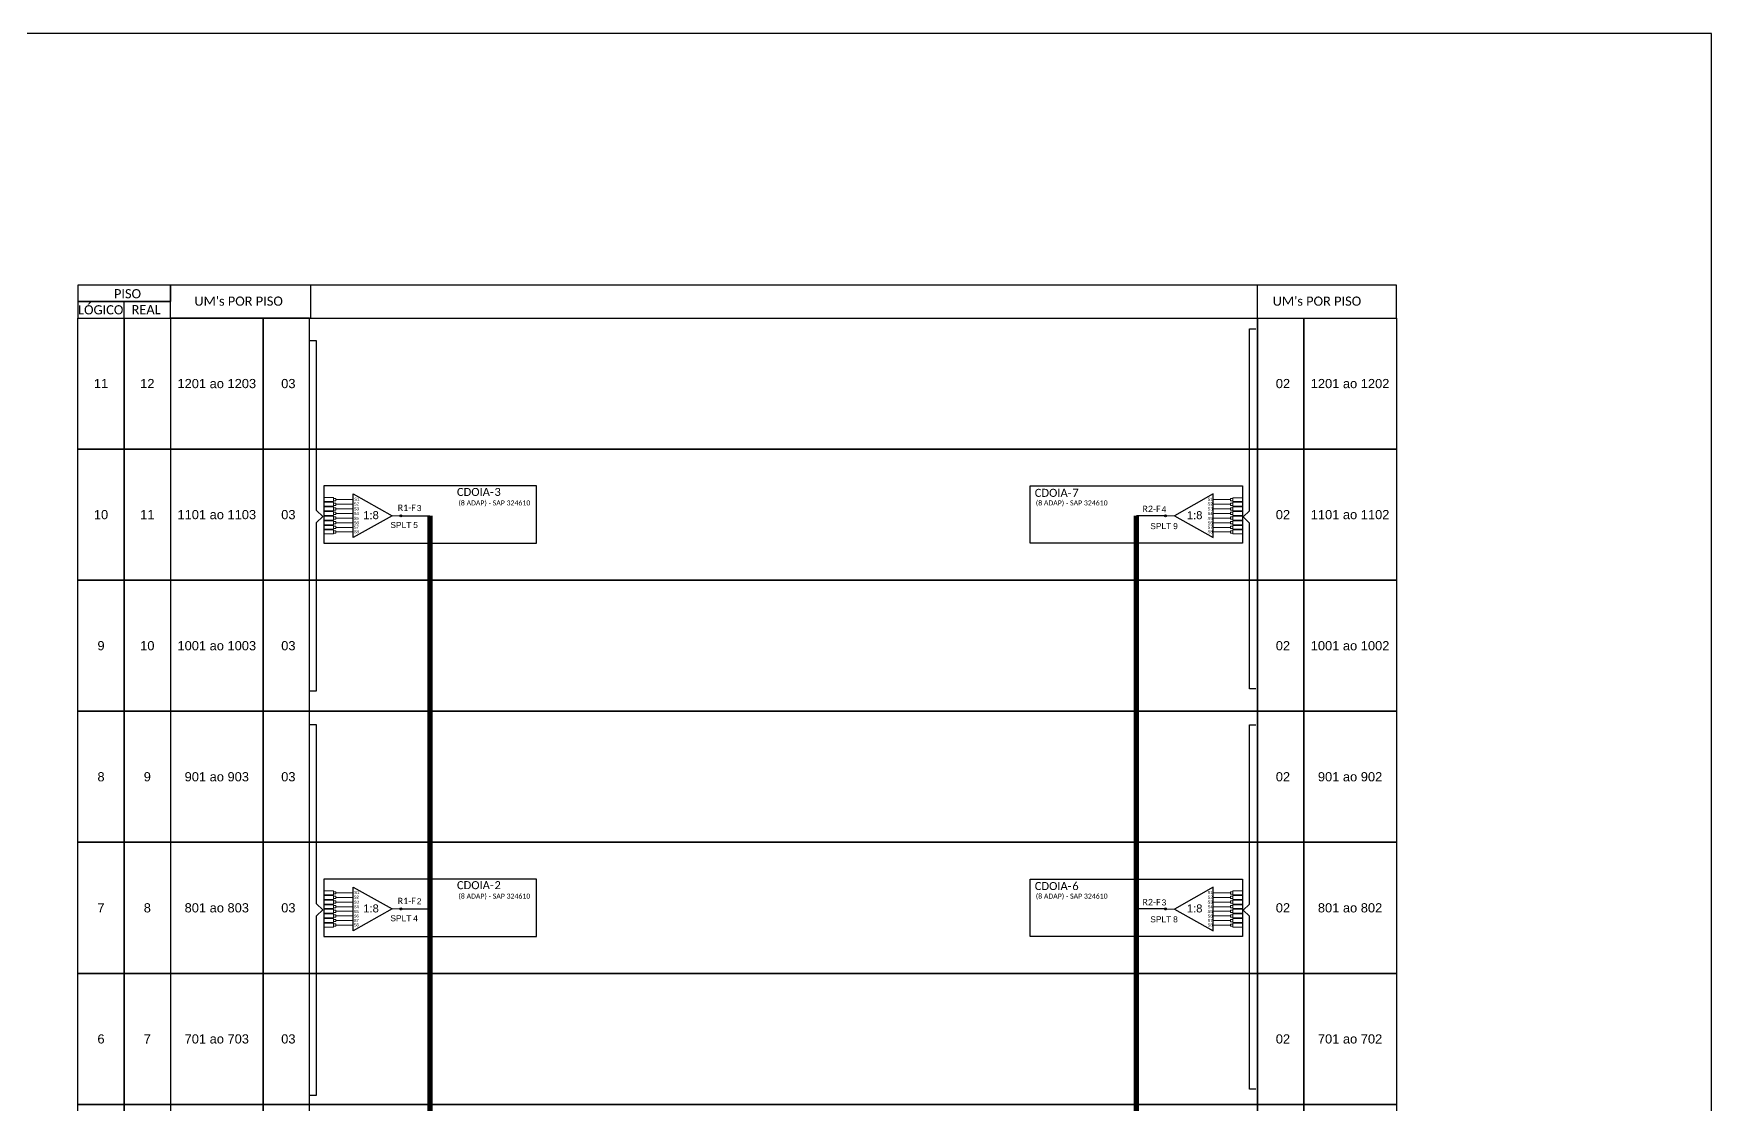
# Model space of a CAD drawing. Extents: x -89 to 2622484776, y -1852823961 to 1299.
# Drawn here: x 1253.8 to 1673.1, y 1031.5 to 1299 of the extents above; entities that cross this region are included whole.
import ezdxf
from ezdxf.enums import TextEntityAlignment as Align

# ---------------------------------------------------------------- set-up
doc = ezdxf.new("R2010")
doc.units = 0
doc.styles.add('ARIAL', font='arial.ttf')
doc.styles.add('WMF-Calibri0', font='calibri.ttf')

# ---------------------------------------------------------------- blocks, each defined once
blk = doc.blocks.new('SPLT_1-8_SC-APC')
at = {"color": 1}
blk.add_lwpolyline([(-7.37, -2.1), (-17.04, -7.55), (-7.37, -13), (-7.37, -2.1)], dxfattribs=at)
at = {"color": 3, "lineweight": 0}
for points in [[(-2.99, -3.51), (-7.37, -3.51)], [(-2.41, -3.02), (-2.41, -4)], [(-2.41, -3.02), (0, -3.02)], [(-2.41, -4), (0, -4)], [(-2.41, -4.17), (-2.41, -5.16)], [(-2.41, -4.17), (0, -4.17)], [(-7.37, -4.66), (-2.99, -4.66)], [(-7.37, -5.82), (-2.99, -5.82)], [(-7.37, -6.97), (-2.99, -6.97)], [(-7.37, -8.12), (-2.99, -8.12)], [(-2.41, -5.16), (0, -5.16)], [(-2.41, -5.32), (-2.41, -6.31)], [(-2.41, -5.32), (0, -5.32)], [(-2.41, -6.31), (0, -6.31)], [(-2.41, -6.48), (-2.41, -7.46)], [(-2.41, -6.48), (0, -6.48)], [(-2.41, -7.46), (0, -7.46)], [(-2.41, -7.63), (-2.41, -8.62)], [(-2.41, -7.63), (0, -7.63)], [(-7.37, -9.28), (-2.99, -9.28)], [(-7.37, -10.43), (-2.99, -10.43)], [(-7.37, -11.58), (-2.99, -11.58)], [(-2.41, -8.62), (0, -8.62)], [(-2.41, -8.78), (-2.41, -9.77)], [(-2.41, -8.78), (0, -8.78)], [(-2.41, -9.77), (0, -9.77)], [(-2.41, -9.94), (-2.41, -10.92)], [(-2.41, -9.94), (0, -9.94)], [(-2.41, -10.92), (0, -10.92)], [(-2.41, -11.09), (-2.41, -12.08)], [(-2.41, -11.09), (0, -11.09)], [(-2.41, -12.08), (0, -12.08)]]:
    blk.add_lwpolyline(points, dxfattribs=at)
for points in [[(-2.99, -3.22), (-2.41, -3.22), (-2.41, -3.8), (-2.99, -3.8)], [(-2.99, -4.38), (-2.41, -4.38), (-2.41, -4.95), (-2.99, -4.95)], [(-2.99, -5.53), (-2.41, -5.53), (-2.41, -6.1), (-2.99, -6.1)], [(-2.99, -6.68), (-2.41, -6.68), (-2.41, -7.26), (-2.99, -7.26)], [(-2.99, -7.84), (-2.41, -7.84), (-2.41, -8.41), (-2.99, -8.41)], [(-2.99, -8.99), (-2.41, -8.99), (-2.41, -9.56), (-2.99, -9.56)], [(-2.99, -10.14), (-2.41, -10.14), (-2.41, -10.72), (-2.99, -10.72)], [(-2.99, -11.3), (-2.41, -11.3), (-2.41, -11.87), (-2.99, -11.87)]]:
    blk.add_lwpolyline(points, close=True, dxfattribs=at)
at = {"color": 1, "lineweight": 0}
blk.add_lwpolyline([(-17.04, -7.55), (-19.26, -7.55)], dxfattribs=at)
at = {"color": 1, "style": 'ARIAL'}
for s, height, p in [('S1', 0.75, (-8.74, -3.78)), ('1:8', 2, (-13.91, -8.4)), ('S2', 0.75, (-8.74, -4.97)), ('S3', 0.75, (-8.74, -6.18)), ('S4', 0.75, (-8.74, -7.36)), ('S5', 0.75, (-8.74, -8.57)), ('S6', 0.75, (-8.74, -9.69)), ('S7', 0.75, (-8.74, -10.78)), ('S8', 0.75, (-8.74, -11.9))]:
    blk.add_text(s, height=height, dxfattribs=at).set_placement(p)

msp = doc.modelspace()

# ---------------------------------------------------------------- hatches: boundary and pattern name
h = msp.add_hatch(color=3)
h.dxf.hatch_style = 1
edge = h.paths.add_edge_path()
edge.add_arc((1345.58, 1178.56), 0.256, 0, 360)
h = msp.add_hatch(color=3)
h.dxf.hatch_style = 1
edge = h.paths.add_edge_path()
edge.add_arc((1536.63, 1178.56), 0.256, 0, 360)
h = msp.add_hatch(color=3)
h.dxf.hatch_style = 1
edge = h.paths.add_edge_path()
edge.add_arc((1345.58, 1080.33), 0.256, 0, 360)
h = msp.add_hatch(color=3)
h.dxf.hatch_style = 1
edge = h.paths.add_edge_path()
edge.add_arc((1536.63, 1080.33), 0.256, 0, 360)

# ---------------------------------------------------------------- linework, layer by layer
for points in [[(834.5, 705.02), (1673.06, 705.02), (1673.06, 1299.02), (834.5, 1299.02), (834.5, 705.02)], [(1288, 1227.96), (1594.33, 1227.96), (1594.33, 1236.19), (1288, 1236.19), (1288, 1236.19), (1288, 1232.07)], [(1323.06, 1227.96), (1323.06, 1236.19)], [(1559.59, 1227.96), (1559.59, 1236.19)], [(1276.43, 1227.96), (1276.43, 1232.07)]]:
    msp.add_lwpolyline(points)
for points in [[(1264.85, 1232.07), (1288, 1232.07), (1288, 1236.19), (1264.85, 1236.19)], [(1264.85, 1227.96), (1288, 1227.96), (1288, 1232.07), (1264.85, 1232.07)], [(1264.85, 1227.96), (1276.43, 1227.96), (1276.43, 1195.22), (1264.85, 1195.22)], [(1276.43, 1227.96), (1288, 1227.96), (1288, 1195.22), (1276.43, 1195.22)], [(1311.15, 1227.96), (1288, 1227.96), (1288, 1195.22), (1311.15, 1195.22)], [(1322.72, 1227.96), (1311.15, 1227.96), (1311.15, 1195.22), (1322.72, 1195.22)], [(1322.72, 1227.96), (1559.61, 1227.96), (1559.61, 1195.22), (1322.72, 1195.22)], [(1559.61, 1227.96), (1571.18, 1227.96), (1571.18, 1195.22), (1559.61, 1195.22)], [(1571.18, 1227.96), (1594.33, 1227.96), (1594.33, 1195.22), (1571.18, 1195.22)], [(1264.85, 1195.22), (1276.43, 1195.22), (1276.43, 1162.47), (1264.85, 1162.47)], [(1276.43, 1195.22), (1288, 1195.22), (1288, 1162.47), (1276.43, 1162.47)], [(1276.43, 1195.22), (1288, 1195.22), (1288, 1162.47), (1276.43, 1162.47)], [(1311.15, 1195.22), (1288, 1195.22), (1288, 1162.47), (1311.15, 1162.47)], [(1322.72, 1195.22), (1311.15, 1195.22), (1311.15, 1162.47), (1322.72, 1162.47)], [(1322.72, 1195.22), (1559.61, 1195.22), (1559.61, 1162.47), (1322.72, 1162.47)], [(1559.61, 1195.22), (1571.18, 1195.22), (1571.18, 1162.47), (1559.61, 1162.47)], [(1571.18, 1195.22), (1594.33, 1195.22), (1594.33, 1162.47), (1571.18, 1162.47)], [(1264.85, 1162.47), (1276.43, 1162.47), (1276.43, 1129.73), (1264.85, 1129.73)], [(1276.43, 1162.47), (1288, 1162.47), (1288, 1129.73), (1276.43, 1129.73)], [(1276.43, 1162.47), (1288, 1162.47), (1288, 1129.73), (1276.43, 1129.73)], [(1311.15, 1162.47), (1288, 1162.47), (1288, 1129.73), (1311.15, 1129.73)], [(1322.72, 1162.47), (1311.15, 1162.47), (1311.15, 1129.73), (1322.72, 1129.73)], [(1322.72, 1162.47), (1559.61, 1162.47), (1559.61, 1129.73), (1322.72, 1129.73)], [(1559.61, 1162.47), (1571.18, 1162.47), (1571.18, 1129.73), (1559.61, 1129.73)], [(1571.18, 1162.47), (1594.33, 1162.47), (1594.33, 1129.73), (1571.18, 1129.73)], [(1264.85, 1129.73), (1276.43, 1129.73), (1276.43, 1096.99), (1264.85, 1096.99)], [(1276.43, 1129.73), (1288, 1129.73), (1288, 1096.99), (1276.43, 1096.99)], [(1276.43, 1129.73), (1288, 1129.73), (1288, 1096.99), (1276.43, 1096.99)], [(1311.15, 1129.73), (1288, 1129.73), (1288, 1096.99), (1311.15, 1096.99)], [(1322.72, 1129.73), (1311.15, 1129.73), (1311.15, 1096.99), (1322.72, 1096.99)], [(1322.72, 1129.73), (1559.61, 1129.73), (1559.61, 1096.99), (1322.72, 1096.99)], [(1559.61, 1129.73), (1571.18, 1129.73), (1571.18, 1096.99), (1559.61, 1096.99)], [(1571.18, 1129.73), (1594.33, 1129.73), (1594.33, 1096.99), (1571.18, 1096.99)], [(1264.85, 1096.99), (1276.43, 1096.99), (1276.43, 1064.24), (1264.85, 1064.24)], [(1276.43, 1096.99), (1288, 1096.99), (1288, 1064.24), (1276.43, 1064.24)], [(1276.43, 1096.99), (1288, 1096.99), (1288, 1064.24), (1276.43, 1064.24)], [(1311.15, 1096.99), (1288, 1096.99), (1288, 1064.24), (1311.15, 1064.24)], [(1322.72, 1096.99), (1311.15, 1096.99), (1311.15, 1064.24), (1322.72, 1064.24)], [(1322.72, 1096.99), (1559.61, 1096.99), (1559.61, 1064.24), (1322.72, 1064.24)], [(1559.61, 1096.99), (1571.18, 1096.99), (1571.18, 1064.24), (1559.61, 1064.24)], [(1571.18, 1096.99), (1594.33, 1096.99), (1594.33, 1064.24), (1571.18, 1064.24)], [(1264.85, 1064.24), (1276.43, 1064.24), (1276.43, 1031.5), (1264.85, 1031.5)], [(1276.43, 1064.24), (1288, 1064.24), (1288, 1031.5), (1276.43, 1031.5)], [(1276.43, 1064.24), (1288, 1064.24), (1288, 1031.5), (1276.43, 1031.5)], [(1311.15, 1064.24), (1288, 1064.24), (1288, 1031.5), (1311.15, 1031.5)], [(1322.72, 1064.24), (1311.15, 1064.24), (1311.15, 1031.5), (1322.72, 1031.5)], [(1322.72, 1064.24), (1559.61, 1064.24), (1559.61, 1031.5), (1322.72, 1031.5)], [(1559.61, 1064.24), (1571.18, 1064.24), (1571.18, 1031.5), (1559.61, 1031.5)], [(1571.18, 1064.24), (1594.33, 1064.24), (1594.33, 1031.5), (1571.18, 1031.5)], [(1264.85, 1031.5), (1276.43, 1031.5), (1276.43, 998.76), (1264.85, 998.76)], [(1276.43, 1031.5), (1288, 1031.5), (1288, 998.76), (1276.43, 998.76)], [(1311.15, 1031.5), (1288, 1031.5), (1288, 998.76), (1311.15, 998.76)], [(1322.72, 1031.5), (1311.15, 1031.5), (1311.15, 998.76), (1322.72, 998.76)], [(1322.72, 1031.5), (1559.61, 1031.5), (1559.61, 998.76), (1322.72, 998.76)], [(1559.61, 1031.5), (1571.18, 1031.5), (1571.18, 998.76), (1559.61, 998.76)], [(1571.18, 1031.5), (1594.33, 1031.5), (1594.33, 998.76), (1571.18, 998.76)]]:
    msp.add_lwpolyline(points, close=True)
at = {"color": 3}
for points in [[(1559.25, 1135.29), (1557.6, 1135.29), (1557.6, 1176.75), (1556.03, 1178.26), (1557.6, 1179.76), (1557.6, 1225.29), (1559.25, 1225.29)], [(1322.84, 1134.79), (1324.49, 1134.79), (1324.49, 1176.84), (1326.06, 1178.35), (1324.49, 1179.86), (1324.49, 1222.29), (1322.84, 1222.29)], [(1322.84, 1033.79), (1324.49, 1033.79), (1324.49, 1078.61), (1326.06, 1080.12), (1324.49, 1081.63), (1324.49, 1126.29), (1322.84, 1126.29)], [(1559.25, 1035.29), (1557.6, 1035.29), (1557.6, 1078.52), (1556.03, 1080.02), (1557.6, 1081.53), (1557.6, 1126.29), (1559.25, 1126.29)]]:
    msp.add_lwpolyline(points, dxfattribs=at)
at = {"color": 1}
for points in [[(1379.42, 1186.01), (1326.29, 1186.01), (1326.29, 1171.69), (1379.42, 1171.69)], [(1502.79, 1186.01), (1555.92, 1186.01), (1555.92, 1171.69), (1502.79, 1171.69)], [(1379.42, 1087.77), (1326.29, 1087.77), (1326.29, 1073.46), (1379.42, 1073.46)], [(1502.79, 1087.77), (1555.92, 1087.77), (1555.92, 1073.46), (1502.79, 1073.46)]]:
    msp.add_lwpolyline(points, close=True, dxfattribs=at)
at = {"color": 3, "lineweight": 0}
for points in [[(1328.73, 1183.09), (1326.32, 1183.09)], [(1328.73, 1183.09), (1328.73, 1182.1)], [(1329.31, 1182.59), (1333.69, 1182.59)], [(1328.73, 1182.1), (1326.32, 1182.1)], [(1328.73, 1181.93), (1326.32, 1181.93)], [(1328.73, 1180.95), (1326.32, 1180.95)], [(1328.73, 1180.78), (1326.32, 1180.78)], [(1328.73, 1179.79), (1326.32, 1179.79)], [(1328.73, 1179.63), (1326.32, 1179.63)], [(1328.73, 1178.64), (1326.32, 1178.64)], [(1328.73, 1178.47), (1326.32, 1178.47)], [(1328.73, 1181.93), (1328.73, 1180.95)], [(1328.73, 1180.78), (1328.73, 1179.79)], [(1328.73, 1179.63), (1328.73, 1178.64)], [(1328.73, 1178.47), (1328.73, 1177.49)], [(1333.69, 1181.44), (1329.31, 1181.44)], [(1333.69, 1180.29), (1329.31, 1180.29)], [(1333.69, 1179.13), (1329.31, 1179.13)], [(1328.73, 1177.49), (1326.32, 1177.49)], [(1328.73, 1177.32), (1326.32, 1177.32)], [(1328.73, 1176.33), (1326.32, 1176.33)], [(1328.73, 1176.17), (1326.32, 1176.17)], [(1328.73, 1175.18), (1326.32, 1175.18)], [(1328.73, 1175.02), (1326.32, 1175.02)], [(1328.73, 1174.03), (1326.32, 1174.03)], [(1328.73, 1177.32), (1328.73, 1176.33)], [(1328.73, 1176.17), (1328.73, 1175.18)], [(1328.73, 1175.02), (1328.73, 1174.03)], [(1333.69, 1177.98), (1329.31, 1177.98)], [(1333.69, 1176.83), (1329.31, 1176.83)], [(1333.69, 1175.67), (1329.31, 1175.67)], [(1333.69, 1174.52), (1329.31, 1174.52)], [(1328.73, 1084.85), (1326.32, 1084.85)], [(1328.73, 1083.87), (1326.32, 1083.87)], [(1328.73, 1083.7), (1326.32, 1083.7)], [(1328.73, 1082.72), (1326.32, 1082.72)], [(1328.73, 1082.55), (1326.32, 1082.55)], [(1328.73, 1084.85), (1328.73, 1083.87)], [(1328.73, 1083.7), (1328.73, 1082.72)], [(1328.73, 1082.55), (1328.73, 1081.56)], [(1329.31, 1084.36), (1333.69, 1084.36)], [(1333.69, 1083.21), (1329.31, 1083.21)], [(1333.69, 1082.06), (1329.31, 1082.06)], [(1328.73, 1081.56), (1326.32, 1081.56)], [(1328.73, 1081.4), (1326.32, 1081.4)], [(1328.73, 1080.41), (1326.32, 1080.41)], [(1328.73, 1080.24), (1326.32, 1080.24)], [(1328.73, 1079.26), (1326.32, 1079.26)], [(1328.73, 1079.09), (1326.32, 1079.09)], [(1328.73, 1078.1), (1326.32, 1078.1)], [(1328.73, 1077.94), (1326.32, 1077.94)], [(1328.73, 1081.4), (1328.73, 1080.41)], [(1328.73, 1080.24), (1328.73, 1079.26)], [(1328.73, 1079.09), (1328.73, 1078.1)], [(1328.73, 1077.94), (1328.73, 1076.95)], [(1333.69, 1080.9), (1329.31, 1080.9)], [(1333.69, 1079.75), (1329.31, 1079.75)], [(1333.69, 1078.6), (1329.31, 1078.6)], [(1328.73, 1076.95), (1326.32, 1076.95)], [(1328.73, 1076.78), (1326.32, 1076.78)], [(1328.73, 1075.8), (1326.32, 1075.8)], [(1328.73, 1076.78), (1328.73, 1075.8)], [(1333.69, 1077.44), (1329.31, 1077.44)], [(1333.69, 1076.29), (1329.31, 1076.29)]]:
    msp.add_lwpolyline(points, dxfattribs=at)
for points in [[(1329.31, 1182.88), (1328.73, 1182.88), (1328.73, 1182.31), (1329.31, 1182.31)], [(1329.31, 1181.73), (1328.73, 1181.73), (1328.73, 1181.15), (1329.31, 1181.15)], [(1329.31, 1180.57), (1328.73, 1180.57), (1328.73, 1180), (1329.31, 1180)], [(1329.31, 1179.42), (1328.73, 1179.42), (1328.73, 1178.85), (1329.31, 1178.85)], [(1329.31, 1178.27), (1328.73, 1178.27), (1328.73, 1177.69), (1329.31, 1177.69)], [(1329.31, 1177.11), (1328.73, 1177.11), (1328.73, 1176.54), (1329.31, 1176.54)], [(1329.31, 1175.96), (1328.73, 1175.96), (1328.73, 1175.39), (1329.31, 1175.39)], [(1329.31, 1174.81), (1328.73, 1174.81), (1328.73, 1174.24), (1329.31, 1174.24)], [(1329.31, 1084.65), (1328.73, 1084.65), (1328.73, 1084.08), (1329.31, 1084.08)], [(1329.31, 1083.49), (1328.73, 1083.49), (1328.73, 1082.92), (1329.31, 1082.92)], [(1329.31, 1082.34), (1328.73, 1082.34), (1328.73, 1081.77), (1329.31, 1081.77)], [(1329.31, 1081.19), (1328.73, 1081.19), (1328.73, 1080.62), (1329.31, 1080.62)], [(1329.31, 1080.04), (1328.73, 1080.04), (1328.73, 1079.46), (1329.31, 1079.46)], [(1329.31, 1078.88), (1328.73, 1078.88), (1328.73, 1078.31), (1329.31, 1078.31)], [(1329.31, 1077.73), (1328.73, 1077.73), (1328.73, 1077.16), (1329.31, 1077.16)], [(1329.31, 1076.58), (1328.73, 1076.58), (1328.73, 1076), (1329.31, 1076)]]:
    msp.add_lwpolyline(points, close=True, dxfattribs=at)
at = {"color": 1}
for points in [[(1333.69, 1184.01), (1343.36, 1178.56), (1333.69, 1173.11), (1333.69, 1184.01)], [(1333.69, 1085.77), (1343.36, 1080.33), (1333.69, 1074.88), (1333.69, 1085.77)]]:
    msp.add_lwpolyline(points, dxfattribs=at)
at = {"color": 1, "lineweight": 0}
for points in [[(1343.36, 1178.56), (1345.58, 1178.56)], [(1343.36, 1080.33), (1345.58, 1080.33)]]:
    msp.add_lwpolyline(points, dxfattribs=at)
at = {"color": 5}
for points in [[(1345.58, 1178.56), (1352.84, 1178.56)], [(1345.58, 1080.33), (1352.84, 1080.33)]]:
    msp.add_lwpolyline(points, dxfattribs=at)
at = {"color": 5, "const_width": 1.36}
msp.add_lwpolyline([(1352.84, 1178.56), (1352.84, 860.79), (1425.7, 860.79), (1425.7, 835.22)], dxfattribs=at)
at = {"color": 6, "const_width": 1.36}
msp.add_lwpolyline([(1435.1, 835.22), (1435.1, 860.79), (1455.85, 860.79), (1455.85, 813.29), (1529.37, 813.29), (1529.37, 1178.56)], dxfattribs=at)
at = {"color": 6}
for points in [[(1536.63, 1178.56), (1529.37, 1178.56)], [(1536.63, 1080.33), (1529.37, 1080.33)]]:
    msp.add_lwpolyline(points, dxfattribs=at)
at = {"color": 3}
for centre in [(1345.58, 1178.56), (1536.63, 1178.56), (1345.58, 1080.33), (1536.63, 1080.33)]:
    msp.add_circle(centre, 0.256, dxfattribs=at)

# ---------------------------------------------------------------- block references
for p in [(1555.89, 1186.1), (1555.89, 1087.87)]:
    msp.add_blockref('SPLT_1-8_SC-APC', p, dxfattribs=at)

# ---------------------------------------------------------------- texts
at = {"style": 'WMF-Calibri0'}
for s, p in [('     PISO', (1269.82, 1232.88)), ("UM's POR PISO", (1293.96, 1231.03)), ("UM's POR PISO", (1563.42, 1231.03)), ('  LÓGICO', (1263.27, 1228.86)), ('    REAL', (1275.03, 1228.91))]:
    msp.add_text(s, height=2.3, dxfattribs=at).set_placement(p)
at = {"style": 'ARIAL'}
for s, p in [('11', (1270.64, 1211.59)), ('12', (1282.21, 1211.59)), ('1201 ao 1203', (1299.57, 1211.59)), ('03', (1317.45, 1211.59)), ('02', (1565.99, 1211.59)), ('1201 ao 1202', (1582.76, 1211.59)), ('10', (1270.64, 1178.85)), ('11', (1282.21, 1178.85)), ('1101 ao 1103', (1299.57, 1178.85)), ('03', (1317.45, 1178.85)), ('02', (1565.99, 1178.85)), ('1101 ao 1102', (1582.76, 1178.85)), ('9', (1270.64, 1146.1)), ('10', (1282.21, 1146.1)), ('1001 ao 1003', (1299.57, 1146.1)), ('03', (1317.45, 1146.1)), ('02', (1565.99, 1146.1)), ('1001 ao 1002', (1582.76, 1146.1)), ('8', (1270.64, 1113.36)), ('9', (1282.21, 1113.36)), ('901 ao 903', (1299.57, 1113.36)), ('03', (1317.45, 1113.36)), ('02', (1565.99, 1113.36)), ('901 ao 902', (1582.76, 1113.36)), ('7', (1270.64, 1080.62)), ('8', (1282.21, 1080.62)), ('801 ao 803', (1299.57, 1080.62)), ('03', (1317.45, 1080.62)), ('02', (1565.99, 1080.62)), ('801 ao 802', (1582.76, 1080.62)), ('6', (1270.64, 1047.87)), ('7', (1282.21, 1047.87)), ('701 ao 703', (1299.57, 1047.87)), ('03', (1317.45, 1047.87)), ('02', (1565.99, 1047.87)), ('701 ao 702', (1582.76, 1047.87))]:
    msp.add_text(s, height=2.3, dxfattribs=at).set_placement(p, align=Align.MIDDLE_CENTER)
at = {"color": 1}
for s, height, style, p in [('S1', 0.75, 'ARIAL', (1333.92, 1182.32)), ('CDOIA-', 2, 'WMF-Calibri0', (1359.58, 1183.51)), ('3', 2, 'WMF-Calibri0', (1368.96, 1183.51)), ('CDOIA-', 2, 'WMF-Calibri0', (1503.97, 1183.29)), ('7', 2, 'WMF-Calibri0', (1513.35, 1183.29)), ('S3', 0.75, 'ARIAL', (1333.78, 1179.93)), ('S5', 0.75, 'ARIAL', (1333.77, 1177.54)), ('S2', 0.75, 'ARIAL', (1333.79, 1181.14)), ('S4', 0.75, 'ARIAL', (1333.78, 1178.75)), ('1:8', 2, 'ARIAL', (1336.17, 1177.71)), ('S7', 0.75, 'ARIAL', (1333.78, 1175.32)), ('S8', 0.75, 'ARIAL', (1333.78, 1174.2)), ('S6', 0.75, 'ARIAL', (1333.78, 1176.42)), ('CDOIA-', 2, 'WMF-Calibri0', (1359.58, 1085.28)), ('2', 2, 'WMF-Calibri0', (1368.96, 1085.28)), ('CDOIA-', 2, 'WMF-Calibri0', (1503.97, 1085.06)), ('6', 2, 'WMF-Calibri0', (1513.35, 1085.06)), ('S3', 0.75, 'ARIAL', (1333.78, 1081.69)), ('S2', 0.75, 'ARIAL', (1333.79, 1082.91)), ('S1', 0.75, 'ARIAL', (1333.92, 1084.09)), ('S5', 0.75, 'ARIAL', (1333.77, 1079.31)), ('S7', 0.75, 'ARIAL', (1333.78, 1077.09)), ('S4', 0.75, 'ARIAL', (1333.78, 1080.52)), ('S6', 0.75, 'ARIAL', (1333.78, 1078.19)), ('1:8', 2, 'ARIAL', (1336.17, 1079.47)), ('S8', 0.75, 'ARIAL', (1333.78, 1075.97))]:
    msp.add_text(s, height=height, dxfattribs=dict(at, style=style)).set_placement(p)
at = {"color": 1, "style": 'WMF-Calibri0'}
for p in [(1368.94, 1181.14), (1513.21, 1181.14), (1368.94, 1082.91), (1513.21, 1082.91)]:
    msp.add_text('(8 ADAP) - SAP 324610', height=1.25, dxfattribs=at).set_placement(p, align=Align.CENTER)
at = {"color": 5, "style": 'WMF-Calibri0'}
for p in [(1344.78, 1179.77), (1344.78, 1081.54)]:
    msp.add_text('R1-F', height=1.6, dxfattribs=at).set_placement(p)
at = {"color": 5, "style": 'ARIAL'}
for s, p in [('3', (1350.14, 1179.73)), ('2', (1350.14, 1081.5))]:
    msp.add_text(s, height=1.5, dxfattribs=at).set_placement(p, align=Align.CENTER)
at = {"color": 6, "style": 'WMF-Calibri0'}
for p in [(1530.89, 1179.48), (1530.89, 1081.25)]:
    msp.add_text('R2-F', height=1.6, dxfattribs=at).set_placement(p)
at = {"color": 6, "style": 'ARIAL'}
for s, p in [('4', (1536.25, 1179.45)), ('3', (1536.25, 1081.21))]:
    msp.add_text(s, height=1.5, dxfattribs=at).set_placement(p, align=Align.CENTER)
at = {"color": 7, "style": 'ARIAL'}
for s, p in [('SPLT', (1345.57, 1175.51)), ('5', (1349.24, 1175.51)), ('SPLT', (1535.46, 1175.22)), ('9', (1539.13, 1175.22)), ('SPLT', (1345.57, 1077.27)), ('4', (1349.24, 1077.27)), ('SPLT', (1535.46, 1076.99)), ('8', (1539.13, 1076.99))]:
    msp.add_text(s, height=1.5, dxfattribs=at).set_placement(p, align=Align.CENTER)

doc.saveas('drawing.dxf')
